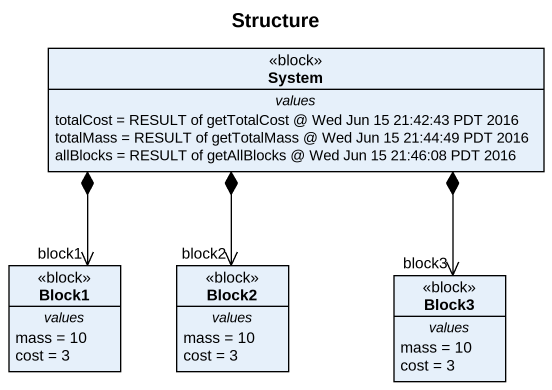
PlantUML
@startuml
title Structure
hide circle
hide empty members
class System <<block>> {
  -- values --
  totalCost = RESULT of getTotalCost @ Wed Jun 15 21:42:43 PDT 2016
  totalMass = RESULT of getTotalMass @ Wed Jun 15 21:44:49 PDT 2016
  allBlocks = RESULT of getAllBlocks @ Wed Jun 15 21:46:08 PDT 2016
}
class Block1 <<block>> {
  -- values --
  mass = 10
  cost = 3
}
class Block2 <<block>> {
  -- values --
  mass = 10
  cost = 3
}
class Block3 <<block>> {
  -- values --
  mass = 10
  cost = 3
}
System *--> "block1" Block1
System *--> "block2" Block2
System *--> "block3" Block3
@enduml
